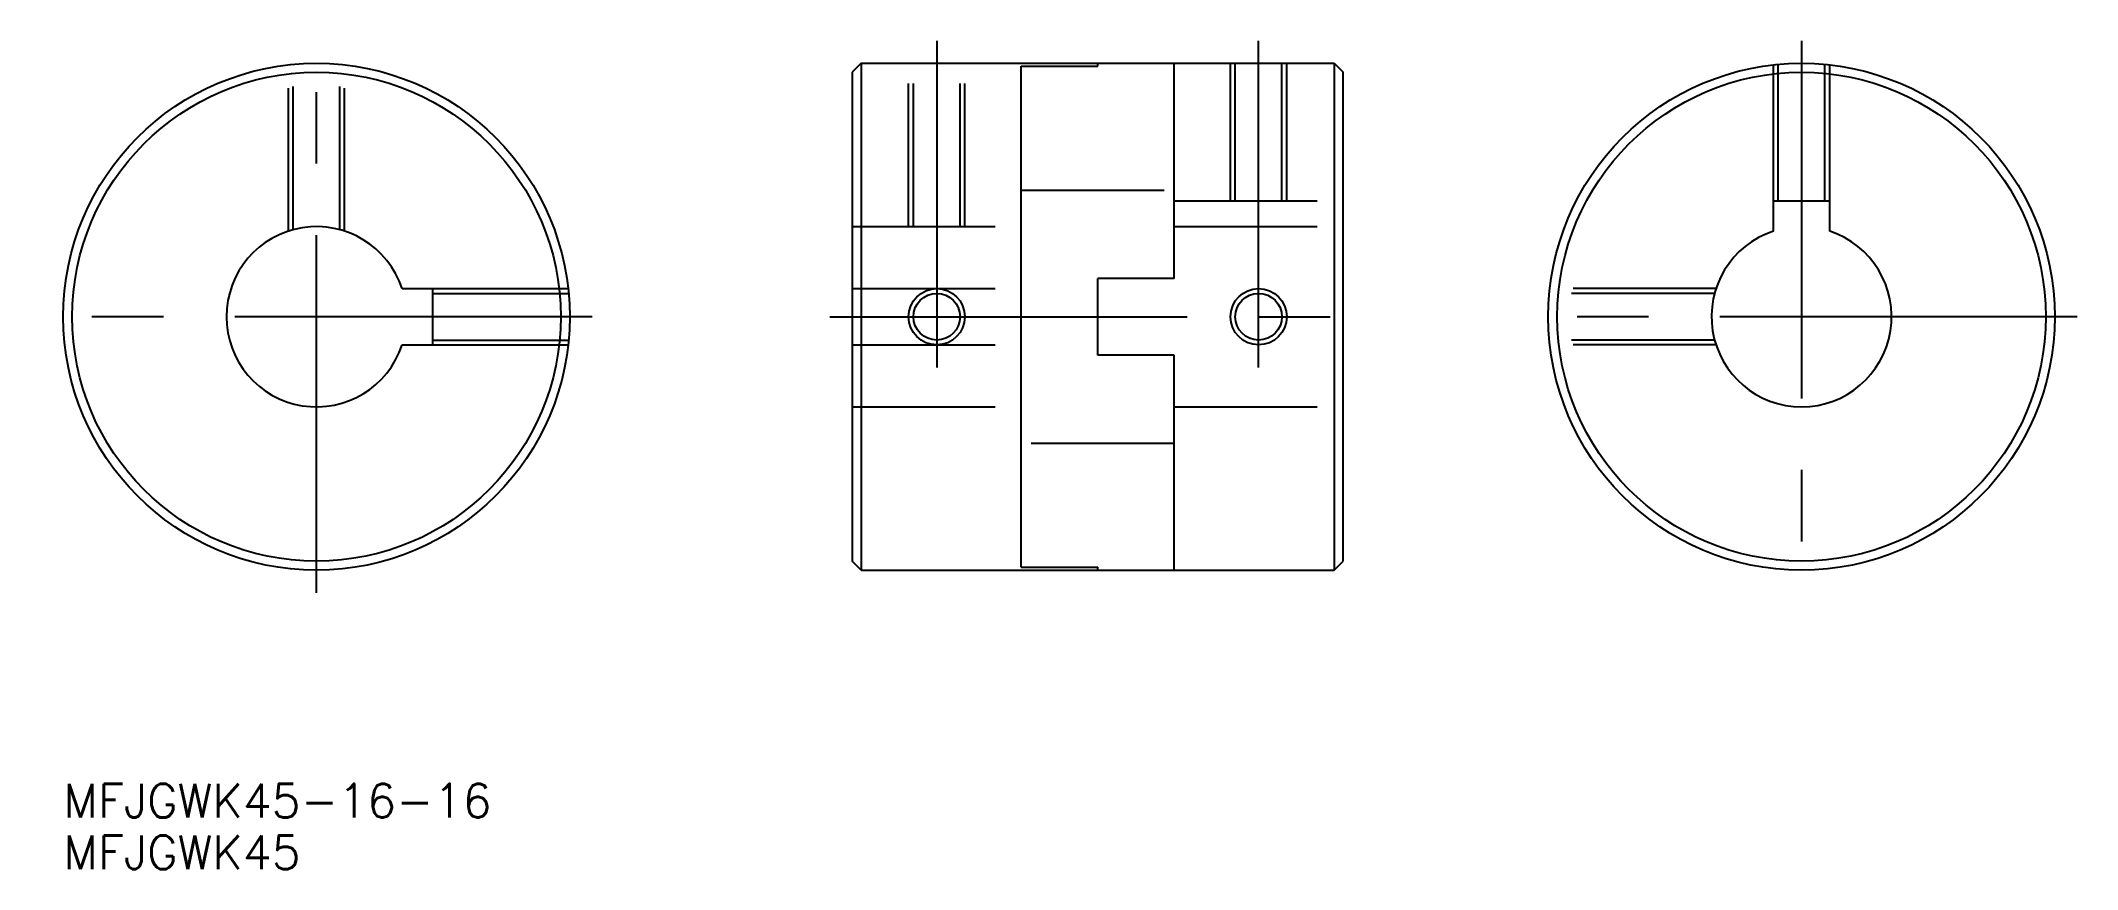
# Model space of a CAD drawing. Extents: x -24 to 156, y -49 to 25.
import ezdxf

# ---------------------------------------------------------------- set-up
doc = ezdxf.new("R2010")
doc.units = 0
doc.linetypes.add('CENTER', pattern=[50.8, 31.75, -6.35, 6.35, -6.35])
doc.linetypes.add('DASHED', pattern=[19.05, 12.7, -6.35])
doc.layers.get('0').update_dxf_attribs({"linetype": 'CONTINUOUS'})
doc.layers.add('CENTER', color=1, linetype='CENTER')
doc.styles.get("Standard").update_dxf_attribs({"font": 'txt.shx', "height": 3, "bigfont": 'bigfont.shx'})

# ---------------------------------------------------------------- blocks, each defined once
blk = doc.blocks.new('*U11')
at = {"color": 7, "linetype": 'CONTINUOUS'}
blk.add_text('MFJGWK45-16-16', height=3, dxfattribs=at).set_placement((-22.5, -44.47))
blk = doc.blocks.new('*U12')
at = {"color": 7, "linetype": 'CONTINUOUS'}
blk.add_text('MFJGWK45', height=3, dxfattribs=at).set_placement((-22.5, -49.05))

msp = doc.modelspace()

# ---------------------------------------------------------------- linework, layer by layer
at = {"color": 3, "linetype": 'DASHED'}
for p, q in [((-2.5, 7.6), (-2.5, 22.36)), ((-2.07, 7.73), (-2.07, 22.4)), ((2.07, 7.73), (2.07, 22.4)), ((2.5, 7.6), (2.5, 22.36)), ((52.61, 8), (52.61, 22.5)), ((53.04, 8), (53.04, 22.5)), ((57.18, 8), (57.18, 22.5)), ((57.61, 8), (57.61, 22.5)), ((81.21, 10.3), (81.21, 22.5)), ((81.64, 10.3), (81.64, 22.5)), ((85.78, 10.3), (85.78, 22.5)), ((86.21, 10.3), (86.21, 22.5)), ((129.45, 10.3), (129.45, 22.36)), ((129.88, 10.3), (129.88, 22.4)), ((134.01, 10.3), (134.01, 22.4)), ((134.45, 10.3), (134.45, 22.36)), ((62.61, 11.25), (76.21, 11.25)), ((76.21, 10.3), (91.21, 10.3)), ((47.61, 8), (62.61, 8)), ((76.21, 8), (91.21, 8)), ((10.3, 2.5), (22.36, 2.5)), ((10.3, 2.07), (22.4, 2.07)), ((47.61, 2.5), (62.61, 2.5)), ((124.22, 2.07), (109.54, 2.07)), ((124.35, 2.5), (109.59, 2.5)), ((10.3, -2.07), (22.4, -2.07)), ((10.3, -2.5), (22.36, -2.5)), ((47.61, -2.5), (62.61, -2.5)), ((124.22, -2.07), (109.54, -2.07)), ((124.35, -2.5), (109.59, -2.5)), ((47.61, -8), (62.61, -8)), ((76.21, -8), (91.21, -8)), ((76.21, -11.25), (62.61, -11.25))]:
    msp.add_line(p, q, dxfattribs=at)
at = {"color": 7, "linetype": 'CONTINUOUS'}
for p, q in [((48.41, 22.5), (47.61, 21.7)), ((48.41, 22.5), (90.41, 22.5)), ((48.41, 22.5), (48.41, -22.5)), ((62.61, -22.24), (62.61, 22.24)), ((62.61, 22.24), (69.41, 22.24)), ((69.41, 22.24), (69.41, 22.5)), ((76.21, 3.4), (76.21, 22.5)), ((90.41, 22.5), (91.21, 21.7)), ((90.41, 22.5), (90.41, -22.5)), ((47.61, 21.7), (47.61, -21.7)), ((91.21, -21.7), (91.21, 21.7)), ((129.45, 7.6), (129.45, 10.3)), ((129.45, 10.3), (134.45, 10.3)), ((134.45, 7.6), (134.45, 10.3)), ((7.6, 2.5), (10.3, 2.5)), ((10.3, 2.5), (10.3, -2.5)), ((76.21, 3.4), (69.41, 3.4)), ((69.41, -3.4), (69.41, 3.4)), ((7.6, -2.5), (10.3, -2.5)), ((76.21, -3.4), (69.41, -3.4)), ((76.21, -22.5), (76.21, -3.4)), ((48.41, -22.5), (47.61, -21.7)), ((90.41, -22.5), (91.21, -21.7)), ((48.41, -22.5), (90.41, -22.5)), ((62.61, -22.24), (69.41, -22.24)), ((69.41, -22.5), (69.41, -22.24))]:
    msp.add_line(p, q, dxfattribs=at)
for centre, radius in [((0, 0), 22.5), ((131.95, 0), 22.5), ((0, 0), 21.7), ((131.95, 0), 21.7), ((55.11, 0), 2.07), ((83.71, 0), 2.07)]:
    msp.add_circle(centre, radius, dxfattribs=at)
at = {"color": 3, "linetype": 'CONTINUOUS'}
for centre in [(55.11, 0), (83.71, 0)]:
    msp.add_circle(centre, 2.5, dxfattribs=at)
at = {"color": 7, "linetype": 'CONTINUOUS'}
for centre, start, end in [((0, 0), 18.21, 341.79), ((131.95, 0), 108.21, 71.79)]:
    msp.add_arc(centre, 8, start, end, dxfattribs=at)
at = {"layer": 'CENTER', "color": 1, "linetype": 'CENTER'}
for p, q in [((0, -24.5), (0, 24.5)), ((55.11, 24.5), (55.11, -4.5)), ((83.71, -4.5), (83.71, 24.5)), ((131.95, 24.5), (131.95, -24.5)), ((24.5, 0), (-24.5, 0)), ((45.61, 0), (93.21, 0)), ((156.45, 0), (107.45, 0))]:
    msp.add_line(p, q, dxfattribs=at)

# ---------------------------------------------------------------- block references
at = {"color": 7, "linetype": 'CONTINUOUS'}
for name in ['*U11', '*U12']:
    msp.add_blockref(name, (0, 0), dxfattribs=at)

doc.saveas('drawing.dxf')
